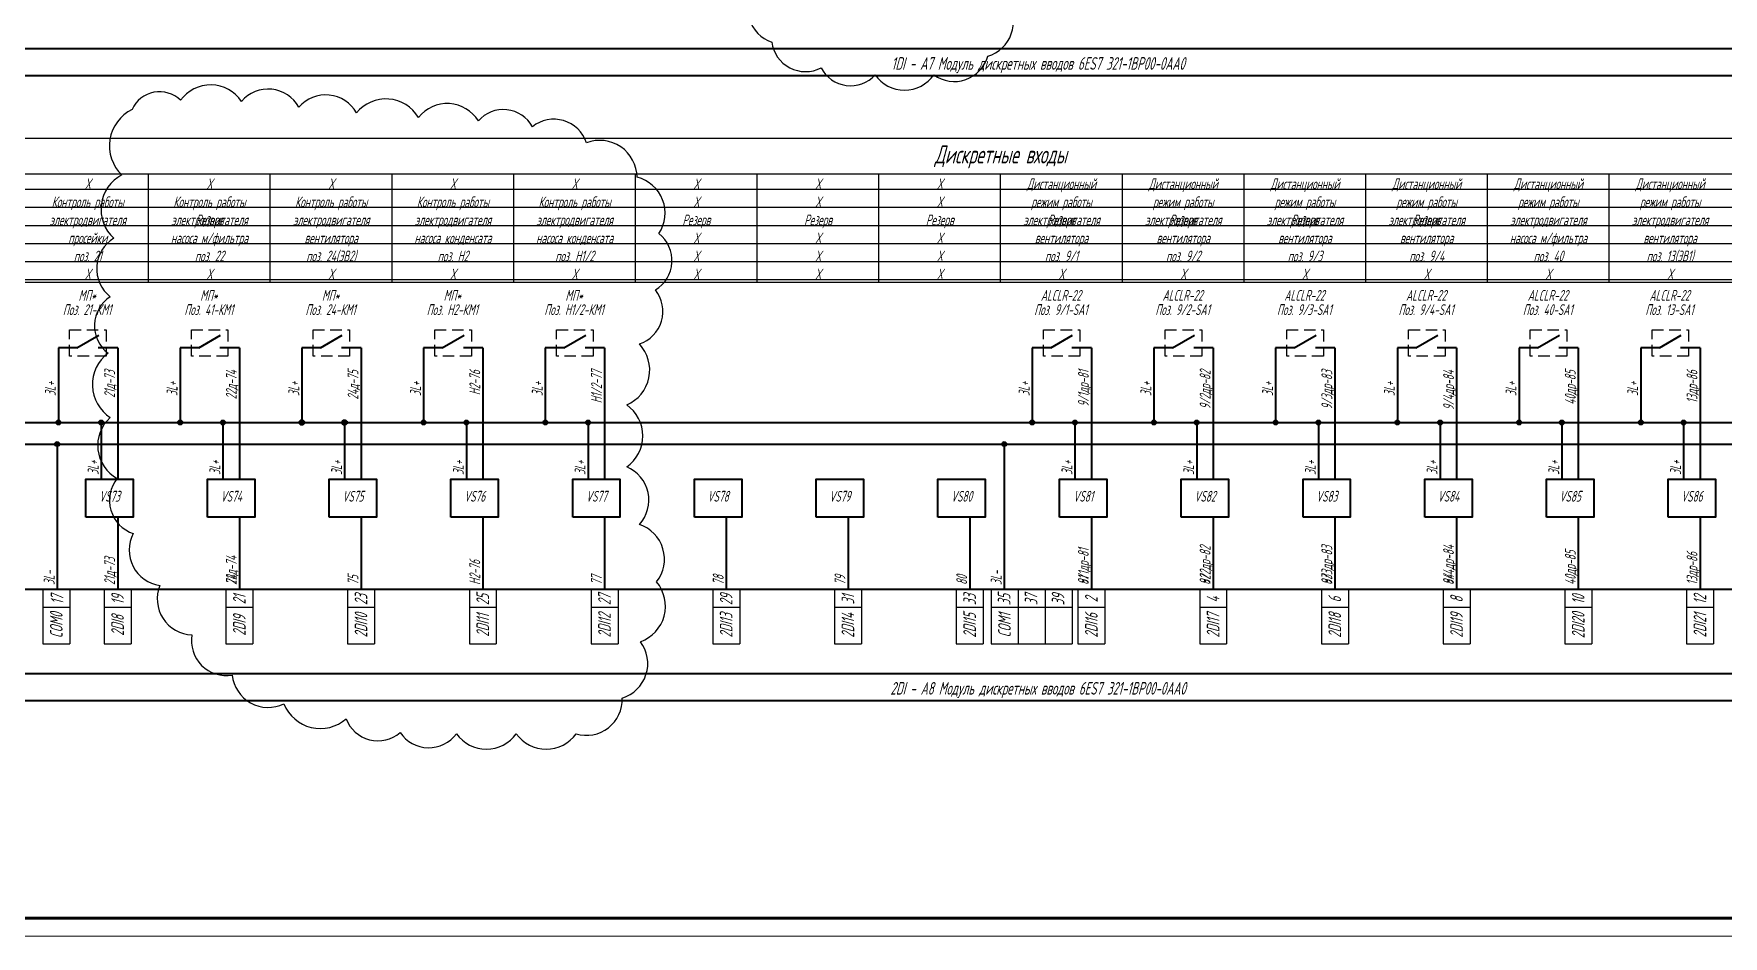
# Model space of a CAD drawing. Header units: millimetres. Extents: x -680 to 9204, y -4430 to 7779.
# Drawn here: x 2045 to 2513, y 640.4 to 890.3 of the extents above; entities that cross this region are included whole.
import ezdxf
from ezdxf.enums import TextEntityAlignment as Align

# ---------------------------------------------------------------- set-up
doc = ezdxf.new("R2010")
doc.units = ezdxf.units.MM
doc.linetypes.add('невидимая2', pattern=[4.7625, 3.175, -1.5875])
doc.layers.get('Defpoints').update_dxf_attribs({"color": 33})
for name, color, linetype, lineweight in [('Обводка', 6, 'Continuous', 25), ('Текст_КИП', 2, 'Continuous', 25), ('Толст.рамка', 7, 'Continuous', 60), ('Тонк.рамка', 10, 'Continuous', 20)]:
    doc.layers.add(name, color=color, linetype=linetype, lineweight=lineweight)
doc.layers.add('ТЕКСТ', color=2, linetype='Continuous')
doc.styles.add('Simplex', font='simplex.shx', dxfattribs={"width": 0.7, "oblique": 15})

msp = doc.modelspace()

# ---------------------------------------------------------------- hatches: boundary and pattern name
h = msp.add_hatch(color=256)
edge = h.paths.add_edge_path()
edge.add_arc((2051.782, 782.687), 0.664, 0, 360)
h = msp.add_hatch(color=256)
edge = h.paths.add_edge_path()
edge.add_arc((2063.633, 782.687), 0.664, 0, 360)
h = msp.add_hatch(color=256)
edge = h.paths.add_edge_path()
edge.add_arc((2152.949, 782.687), 0.664, 0, 360)
h = msp.add_hatch(color=256)
edge = h.paths.add_edge_path()
edge.add_arc((2164.8, 782.687), 0.664, 0, 360)
h = msp.add_hatch(color=256)
edge = h.paths.add_edge_path()
edge.add_arc((2456.449, 782.687), 0.664, 0, 360)
h = msp.add_hatch(color=256)
edge = h.paths.add_edge_path()
edge.add_arc((2468.3, 782.687), 0.664, 0, 360)
h = msp.add_hatch(color=256)
edge = h.paths.add_edge_path()
edge.add_arc((2051.446, 776.717), 0.664, 0, 360)
h = msp.add_hatch(color=256)
edge = h.paths.add_edge_path()
edge.add_arc((2313.82, 776.717), 0.664, 0, 360)
at = {"layer": 'Defpoints'}
h = msp.add_hatch(color=256, dxfattribs=at)
edge = h.paths.add_edge_path()
edge.add_arc((2085.505, 782.687), 0.664, 0, 360)
h = msp.add_hatch(color=256, dxfattribs=at)
edge = h.paths.add_edge_path()
edge.add_arc((2097.355, 782.687), 0.664, 0, 360)
at = {"layer": 'Defpoints', "lineweight": 40}
h = msp.add_hatch(color=256, dxfattribs=at)
edge = h.paths.add_edge_path()
edge.add_arc((2119.227, 782.687), 0.664, 0, 360)
h = msp.add_hatch(color=256, dxfattribs=at)
edge = h.paths.add_edge_path()
edge.add_arc((2131.077, 782.687), 0.664, 0, 360)
at = {"layer": 'Defpoints'}
h = msp.add_hatch(color=256, dxfattribs=at)
edge = h.paths.add_edge_path()
edge.add_arc((2186.671, 782.687), 0.664, 0, 360)
h = msp.add_hatch(color=256, dxfattribs=at)
edge = h.paths.add_edge_path()
edge.add_arc((2198.522, 782.687), 0.664, 0, 360)
h = msp.add_hatch(color=256, dxfattribs=at)
edge = h.paths.add_edge_path()
edge.add_arc((2321.56, 782.687), 0.664, 0, 360)
h = msp.add_hatch(color=256, dxfattribs=at)
edge = h.paths.add_edge_path()
edge.add_arc((2333.411, 782.687), 0.664, 0, 360)
h = msp.add_hatch(color=256, dxfattribs=at)
edge = h.paths.add_edge_path()
edge.add_arc((2355.282, 782.687), 0.664, 0, 360)
h = msp.add_hatch(color=256, dxfattribs=at)
edge = h.paths.add_edge_path()
edge.add_arc((2367.133, 782.687), 0.664, 0, 360)
h = msp.add_hatch(color=256, dxfattribs=at)
edge = h.paths.add_edge_path()
edge.add_arc((2389.005, 782.687), 0.664, 0, 360)
h = msp.add_hatch(color=256, dxfattribs=at)
edge = h.paths.add_edge_path()
edge.add_arc((2400.855, 782.687), 0.664, 0, 360)
h = msp.add_hatch(color=256, dxfattribs=at)
edge = h.paths.add_edge_path()
edge.add_arc((2422.727, 782.687), 0.664, 0, 360)
h = msp.add_hatch(color=256, dxfattribs=at)
edge = h.paths.add_edge_path()
edge.add_arc((2434.577, 782.687), 0.664, 0, 360)
h = msp.add_hatch(color=256, dxfattribs=at)
edge = h.paths.add_edge_path()
edge.add_arc((2490.171, 782.687), 0.664, 0, 360)
h = msp.add_hatch(color=256, dxfattribs=at)
edge = h.paths.add_edge_path()
edge.add_arc((2502.022, 782.687), 0.664, 0, 360)

# ---------------------------------------------------------------- linework, layer by layer
at = {"lineweight": 40}
for p, q in [((1779.616, 886.263), (2884.923, 886.263)), ((1779.616, 878.77), (2884.923, 878.77)), ((2056.929, 803.348), (2062.991, 806.848)), ((2158.095, 803.348), (2164.158, 806.848)), ((2461.596, 803.348), (2467.658, 806.848)), ((2051.782, 803.348), (2051.782, 782.687)), ((2056.929, 803.348), (2051.782, 803.348)), ((2068.198, 803.348), (2062.806, 803.348)), ((2068.198, 803.348), (2068.198, 766.993)), ((2152.949, 803.348), (2152.949, 782.687)), ((2158.095, 803.348), (2152.949, 803.348)), ((2169.365, 803.348), (2163.973, 803.348)), ((2169.365, 803.348), (2169.365, 766.993)), ((2456.449, 803.348), (2456.449, 782.687)), ((2461.596, 803.348), (2456.449, 803.348)), ((2472.865, 803.348), (2467.473, 803.348)), ((2472.865, 803.348), (2472.865, 766.993)), ((1764.623, 782.687), (2738.077, 782.687)), ((2063.633, 782.687), (2063.633, 766.993)), ((2164.8, 782.687), (2164.8, 766.993)), ((2468.3, 782.687), (2468.3, 766.993)), ((1764.623, 776.717), (2854.5, 776.717)), ((2051.446, 776.717), (2051.446, 736.497)), ((2313.82, 776.717), (2313.82, 736.497)), ((2068.198, 756.423), (2068.198, 736.497)), ((2101.92, 756.423), (2101.92, 736.497)), ((2135.642, 756.423), (2135.642, 736.497)), ((2169.365, 756.423), (2169.365, 736.497)), ((2203.087, 756.423), (2203.087, 736.497)), ((2236.809, 756.423), (2236.809, 736.497)), ((2270.531, 756.423), (2270.531, 736.497)), ((2304.254, 756.423), (2304.254, 736.497)), ((2337.976, 756.423), (2337.976, 736.497)), ((2371.698, 756.423), (2371.698, 736.497)), ((2405.42, 756.423), (2405.42, 736.497)), ((2439.143, 756.423), (2439.143, 736.497)), ((2472.865, 756.423), (2472.865, 736.497)), ((2506.587, 756.423), (2506.587, 736.497)), ((1779.616, 736.497), (2884.923, 736.497)), ((1779.616, 713.186), (2884.923, 713.186)), ((1779.616, 705.693), (2884.923, 705.693))]:
    msp.add_line(p, q, dxfattribs=at)
at = {"lineweight": 30}
for p, q in [((2047.488, 736.497), (2047.488, 721.351)), ((2054.957, 736.497), (2054.957, 721.351)), ((2064.463, 736.497), (2064.463, 721.351)), ((2071.933, 736.497), (2071.933, 721.351)), ((2098.186, 736.497), (2098.186, 721.351)), ((2105.655, 736.497), (2105.655, 721.351)), ((2131.908, 736.497), (2131.908, 721.351)), ((2139.377, 736.497), (2139.377, 721.351)), ((2165.63, 736.497), (2165.63, 721.351)), ((2173.099, 736.497), (2173.099, 721.351)), ((2199.352, 736.497), (2199.352, 721.351)), ((2206.822, 736.497), (2206.822, 721.351)), ((2233.075, 736.497), (2233.075, 721.351)), ((2240.544, 736.497), (2240.544, 721.351)), ((2266.797, 736.497), (2266.797, 721.351)), ((2274.266, 736.497), (2274.266, 721.351)), ((2300.519, 736.497), (2300.519, 721.351)), ((2307.988, 736.497), (2307.988, 721.351)), ((2310.188, 736.497), (2310.188, 721.351)), ((2317.657, 736.497), (2317.657, 721.351)), ((2325.126, 736.497), (2325.126, 721.351)), ((2332.595, 736.497), (2332.595, 721.351)), ((2334.241, 736.497), (2334.241, 721.351)), ((2341.71, 736.497), (2341.71, 721.351)), ((2367.964, 736.497), (2367.964, 721.351)), ((2375.433, 736.497), (2375.433, 721.351)), ((2401.686, 736.497), (2401.686, 721.351)), ((2409.155, 736.497), (2409.155, 721.351)), ((2435.408, 736.497), (2435.408, 721.351)), ((2442.877, 736.497), (2442.877, 721.351)), ((2469.13, 736.497), (2469.13, 721.351)), ((2476.599, 736.497), (2476.599, 721.351)), ((2502.852, 736.497), (2502.852, 721.351)), ((2510.322, 736.497), (2510.322, 721.351)), ((2047.488, 731.497), (2054.957, 731.497)), ((2064.463, 731.497), (2071.933, 731.497)), ((2098.186, 731.497), (2105.655, 731.497)), ((2131.908, 731.497), (2139.377, 731.497)), ((2165.63, 731.497), (2173.099, 731.497)), ((2199.352, 731.497), (2206.822, 731.497)), ((2233.075, 731.497), (2240.544, 731.497)), ((2266.797, 731.497), (2274.266, 731.497)), ((2300.519, 731.497), (2307.988, 731.497)), ((2310.188, 731.497), (2317.657, 731.497)), ((2317.657, 731.497), (2325.126, 731.497)), ((2325.126, 731.497), (2332.595, 731.497)), ((2334.241, 731.497), (2341.71, 731.497)), ((2367.964, 731.497), (2375.433, 731.497)), ((2401.686, 731.497), (2409.155, 731.497)), ((2435.408, 731.497), (2442.877, 731.497)), ((2469.13, 731.497), (2476.599, 731.497)), ((2502.852, 731.497), (2510.322, 731.497)), ((2047.488, 721.351), (2054.957, 721.351)), ((2064.463, 721.351), (2071.933, 721.351)), ((2098.186, 721.351), (2105.655, 721.351)), ((2131.908, 721.351), (2139.377, 721.351)), ((2165.63, 721.351), (2173.099, 721.351)), ((2199.352, 721.351), (2206.822, 721.351)), ((2233.075, 721.351), (2240.544, 721.351)), ((2266.797, 721.351), (2274.266, 721.351)), ((2300.519, 721.351), (2307.988, 721.351)), ((2310.188, 721.351), (2317.657, 721.351)), ((2317.657, 721.351), (2325.126, 721.351)), ((2325.126, 721.351), (2332.595, 721.351)), ((2334.241, 721.351), (2341.71, 721.351)), ((2367.964, 721.351), (2375.433, 721.351)), ((2401.686, 721.351), (2409.155, 721.351)), ((2435.408, 721.351), (2442.877, 721.351)), ((2469.13, 721.351), (2476.599, 721.351)), ((2502.852, 721.351), (2510.322, 721.351))]:
    msp.add_line(p, q, dxfattribs=at)
at = {"linetype": 'невидимая2'}
for points in [[(2054.895, 808.326), (2065.025, 808.326), (2065.025, 801.037), (2054.895, 801.037)], [(2156.061, 808.326), (2166.192, 808.326), (2166.192, 801.037), (2156.061, 801.037)], [(2459.561, 808.326), (2469.692, 808.326), (2469.692, 801.037), (2459.561, 801.037)]]:
    msp.add_lwpolyline(points, close=True, dxfattribs=at)
at = {"lineweight": 40}
for points in [[(2059.366, 756.423), (2059.366, 766.993), (2072.464, 766.993), (2072.464, 756.423)], [(2093.089, 756.423), (2093.089, 766.993), (2106.187, 766.993), (2106.187, 756.423)], [(2126.811, 756.423), (2126.811, 766.993), (2139.909, 766.993), (2139.909, 756.423)], [(2160.533, 756.423), (2160.533, 766.993), (2173.631, 766.993), (2173.631, 756.423)], [(2194.255, 756.423), (2194.255, 766.993), (2207.353, 766.993), (2207.353, 756.423)], [(2227.978, 756.423), (2227.978, 766.993), (2241.076, 766.993), (2241.076, 756.423)], [(2261.7, 756.423), (2261.7, 766.993), (2274.798, 766.993), (2274.798, 756.423)], [(2295.422, 756.423), (2295.422, 766.993), (2308.52, 766.993), (2308.52, 756.423)], [(2329.144, 756.423), (2329.144, 766.993), (2342.242, 766.993), (2342.242, 756.423)], [(2362.866, 756.423), (2362.866, 766.993), (2375.965, 766.993), (2375.965, 756.423)], [(2396.589, 756.423), (2396.589, 766.993), (2409.687, 766.993), (2409.687, 756.423)], [(2430.311, 756.423), (2430.311, 766.993), (2443.409, 766.993), (2443.409, 756.423)], [(2464.033, 756.423), (2464.033, 766.993), (2477.131, 766.993), (2477.131, 756.423)], [(2497.755, 756.423), (2497.755, 766.993), (2510.853, 766.993), (2510.853, 756.423)]]:
    msp.add_lwpolyline(points, close=True, dxfattribs=at)
for centre in [(2051.782, 782.687), (2063.633, 782.687), (2152.949, 782.687), (2164.8, 782.687), (2456.449, 782.687), (2468.3, 782.687), (2051.446, 776.717), (2313.82, 776.717)]:
    msp.add_circle(centre, 0.664)
at = {"layer": 'Defpoints'}
for p, q in [((1777.343, 847.288), (2852.377, 847.288)), ((1777.343, 842.288), (2852.377, 842.288)), ((1777.343, 837.288), (2852.377, 837.288)), ((1777.343, 832.288), (2852.377, 832.288)), ((1777.343, 827.288), (2852.377, 827.288)), ((1777.343, 822.288), (2852.377, 822.288))]:
    msp.add_line(p, q, dxfattribs=at)
at = {"layer": 'Defpoints', "lineweight": 40}
for p, q in [((2090.651, 803.348), (2096.713, 806.848)), ((2124.373, 803.348), (2130.435, 806.848)), ((2191.818, 803.348), (2197.88, 806.848)), ((2326.707, 803.348), (2332.769, 806.848)), ((2360.429, 803.348), (2366.491, 806.848)), ((2394.151, 803.348), (2400.213, 806.848)), ((2427.873, 803.348), (2433.935, 806.848)), ((2495.318, 803.348), (2501.38, 806.848)), ((2085.505, 803.348), (2085.505, 782.687)), ((2090.651, 803.348), (2085.505, 803.348)), ((2101.92, 803.348), (2096.528, 803.348)), ((2101.92, 803.348), (2101.92, 766.993)), ((2119.227, 803.348), (2119.227, 782.687)), ((2124.373, 803.348), (2119.227, 803.348)), ((2135.642, 803.348), (2130.25, 803.348)), ((2135.642, 803.348), (2135.642, 766.993)), ((2186.671, 803.348), (2186.671, 782.687)), ((2191.818, 803.348), (2186.671, 803.348)), ((2203.087, 803.348), (2197.695, 803.348)), ((2203.087, 803.348), (2203.087, 766.993)), ((2321.56, 803.348), (2321.56, 782.687)), ((2326.707, 803.348), (2321.56, 803.348)), ((2337.976, 803.348), (2332.584, 803.348)), ((2337.976, 803.348), (2337.976, 766.993)), ((2355.282, 803.348), (2355.282, 782.687)), ((2360.429, 803.348), (2355.282, 803.348)), ((2371.698, 803.348), (2366.306, 803.348)), ((2371.698, 803.348), (2371.698, 766.993)), ((2389.005, 803.348), (2389.005, 782.687)), ((2394.151, 803.348), (2389.005, 803.348)), ((2405.42, 803.348), (2400.028, 803.348)), ((2405.42, 803.348), (2405.42, 766.993)), ((2422.727, 803.348), (2422.727, 782.687)), ((2427.873, 803.348), (2422.727, 803.348)), ((2439.143, 803.348), (2433.75, 803.348)), ((2439.143, 803.348), (2439.143, 766.993)), ((2490.171, 803.348), (2490.171, 782.687)), ((2495.318, 803.348), (2490.171, 803.348)), ((2506.587, 803.348), (2501.195, 803.348)), ((2506.587, 803.348), (2506.587, 766.993)), ((2097.355, 782.687), (2097.355, 766.993)), ((2131.077, 782.687), (2131.077, 766.993)), ((2198.522, 782.687), (2198.522, 766.993)), ((2333.411, 782.687), (2333.411, 766.993)), ((2367.133, 782.687), (2367.133, 766.993)), ((2400.855, 782.687), (2400.855, 766.993)), ((2434.577, 782.687), (2434.577, 766.993)), ((2502.022, 782.687), (2502.022, 766.993))]:
    msp.add_line(p, q, dxfattribs=at)
at = {"layer": 'Defpoints', "color": 2}
msp.add_lwpolyline([(2244.845, 903.032, 0.5205671), (2249.401, 888.073, 0.5205671), (2249.401, 888.073, 0.5205671), (2263.068, 880.919, 0.5205671), (2263.068, 880.919, 0.5205671), (2278.037, 878.968, 0.5205671), (2278.037, 878.968, 0.5205671), (2294.307, 878.968, 0.5205671), (2294.307, 878.968, 0.5205671), (2309.276, 884.171, 0.5205671), (2309.276, 884.171, 0.5205671), (2314.483, 899.13, 0.5205671)], format="xyb", dxfattribs=at)
msp.add_lwpolyline([(2072.213, 869.394, 0.5205671), (2069.345, 851.244, 0.5205671), (2069.345, 851.244, 0.5205671), (2067.115, 833.731, 0.5205671), (2067.115, 833.731, 0.5205671), (2066.159, 817.491, 0.5205671), (2066.159, 817.491, 0.5205671), (2065.521, 801.889, 0.5205671), (2065.521, 801.889, 0.5205671), (2066.159, 784.057, 0.5205671), (2066.159, 784.057, 0.5205671), (2068.07, 767.181, 0.5205671), (2068.07, 767.181, 0.5205671), (2072.531, 751.896, 0.5205671), (2072.531, 751.896, 0.5205671), (2079.86, 737.567, 0.5205671), (2079.86, 737.567, 0.5205671), (2088.782, 723.875, 0.5205671), (2088.782, 723.875, 0.5205671), (2099.934, 712.731, 0.5205671), (2099.934, 712.731, 0.5205671), (2114.273, 704.77, 0.5205671), (2114.273, 704.77, 0.5205671), (2131.48, 700.63, 0.5205671), (2131.48, 700.63, 0.5205671), (2146.456, 696.809, 0.5205671), (2146.456, 696.809, 0.5205671), (2162.069, 696.491, 0.5205671), (2162.069, 696.491, 0.5205671), (2178.638, 696.491, 0.5205671), (2178.638, 696.491, 0.5205671), (2195.207, 696.491, 0.5205671), (2195.207, 696.491, 0.5205671), (2207.953, 706.362, 0.5205671), (2207.953, 706.362, 0.5205671), (2213.051, 721.965, 0.5205671), (2213.051, 721.965, 0.5205671), (2217.512, 738.523, 0.5205671), (2217.512, 738.523, 0.5205671), (2212.733, 754.444, 0.5205671), (2212.733, 754.444, 0.5205671), (2209.228, 770.365, 0.5205671), (2209.228, 770.365, 0.5205671), (2209.228, 787.56, 0.5205671), (2209.228, 787.56, 0.5205671), (2212.733, 804.436, 0.5205671), (2212.733, 804.436, 0.5205671), (2217.194, 819.402, 0.5205671), (2217.194, 819.402, 0.5205671), (2218.15, 835.005, 0.5205671), (2218.15, 835.005, 0.5205671), (2212.095, 850.607, 0.5205671), (2212.095, 850.607, 0.5205671), (2198.075, 860.16, 0.5205671), (2198.075, 860.16, 0.5205671), (2183.099, 864.618, 0.5205671), (2183.099, 864.618, 0.5205671), (2168.123, 866.21, 0.5205671), (2168.123, 866.21, 0.5205671), (2151.554, 867.165, 0.5205671), (2151.554, 867.165, 0.5205671), (2134.347, 868.439, 0.5205671), (2134.347, 868.439, 0.5205671), (2118.415, 870.031, 0.5205671), (2118.415, 870.031, 0.5205671), (2102.483, 871.623, 0.5205671), (2102.483, 871.623, 0.5205671), (2085.596, 871.942, 0.5205671), (2085.596, 871.942, 0.5205671)], format="xyb", close=True, dxfattribs=at)
at = {"layer": 'Defpoints', "linetype": 'невидимая2'}
for points in [[(2088.617, 808.326), (2098.747, 808.326), (2098.747, 801.037), (2088.617, 801.037)], [(2122.339, 808.326), (2132.47, 808.326), (2132.47, 801.037), (2122.339, 801.037)], [(2189.784, 808.326), (2199.914, 808.326), (2199.914, 801.037), (2189.784, 801.037)], [(2324.672, 808.326), (2334.803, 808.326), (2334.803, 801.037), (2324.672, 801.037)], [(2358.395, 808.326), (2368.525, 808.326), (2368.525, 801.037), (2358.395, 801.037)], [(2392.117, 808.326), (2402.247, 808.326), (2402.247, 801.037), (2392.117, 801.037)], [(2425.839, 808.326), (2435.97, 808.326), (2435.97, 801.037), (2425.839, 801.037)], [(2493.284, 808.326), (2503.414, 808.326), (2503.414, 801.037), (2493.284, 801.037)]]:
    msp.add_lwpolyline(points, close=True, dxfattribs=at)
at = {"layer": 'Defpoints'}
for centre in [(2085.505, 782.687), (2097.355, 782.687), (2186.671, 782.687), (2198.522, 782.687), (2321.56, 782.687), (2333.411, 782.687), (2355.282, 782.687), (2367.133, 782.687), (2389.005, 782.687), (2400.855, 782.687), (2422.727, 782.687), (2434.577, 782.687), (2490.171, 782.687), (2502.022, 782.687)]:
    msp.add_circle(centre, 0.664, dxfattribs=at)
at = {"layer": 'Defpoints', "lineweight": 40}
for centre in [(2119.227, 782.687), (2131.077, 782.687)]:
    msp.add_circle(centre, 0.664, dxfattribs=at)
at = {"layer": 'Обводка', "lineweight": 30}
for p, q in [((1773.265, 861.441), (2852.377, 861.441)), ((2852.377, 851.441), (1773.265, 851.441)), ((2076.765, 821.441), (2076.765, 851.441)), ((2110.488, 821.441), (2110.488, 851.441)), ((2144.21, 821.441), (2144.21, 851.441)), ((2144.21, 821.441), (2144.21, 851.441)), ((2177.932, 821.441), (2177.932, 851.441)), ((2177.932, 821.441), (2177.932, 851.441)), ((2211.654, 821.441), (2211.654, 851.441)), ((2211.654, 821.441), (2211.654, 851.441)), ((2245.376, 821.441), (2245.376, 851.441)), ((2245.376, 821.441), (2245.376, 851.441)), ((2279.099, 821.441), (2279.099, 851.441)), ((2312.821, 821.441), (2312.821, 851.441)), ((2346.543, 821.441), (2346.543, 851.441)), ((2380.265, 821.441), (2380.265, 851.441)), ((2413.988, 821.441), (2413.988, 851.441)), ((2447.71, 821.441), (2447.71, 851.441)), ((2481.432, 821.441), (2481.432, 851.441)), ((2852.377, 821.441), (1773.265, 821.441))]:
    msp.add_line(p, q, dxfattribs=at)
at = {"layer": 'Толст.рамка'}
msp.add_line((3137.689, 645.395), (1720.939, 645.395), dxfattribs=at)
at = {"layer": 'Тонк.рамка', "color": 1}
msp.add_line((1700.939, 640.395), (3142.689, 640.395), dxfattribs=at)

# ---------------------------------------------------------------- texts
at = {"layer": 'Defpoints', "style": 'Simplex', "oblique": 15, "width": 0.6}
for s, p in [('Х', (2059.904, 847.288)), ('Х', (2093.626, 847.288)), ('Х', (2127.349, 847.288)), ('Х', (2161.071, 847.288)), ('Х', (2194.793, 847.288)), ('Х', (2228.515, 847.288)), ('Х', (2262.238, 847.288)), ('Х', (2295.96, 847.288)), ('Дистанционный', (2329.682, 847.288)), ('Дистанционный', (2363.404, 847.288)), ('Дистанционный', (2397.126, 847.288)), ('Дистанционный', (2430.849, 847.288)), ('Дистанционный', (2498.293, 847.288)), ('Контроль работы', (2093.626, 842.288)), ('Контроль работы', (2127.349, 842.288)), ('Контроль работы', (2194.793, 842.288)), ('Х', (2228.515, 842.288)), ('Х', (2262.238, 842.288)), ('Х', (2295.96, 842.288)), ('режим работы', (2329.682, 842.288)), ('режим работы', (2363.404, 842.288)), ('режим работы', (2397.126, 842.288)), ('режим работы', (2430.849, 842.288)), ('режим работы', (2498.293, 842.288)), ('электродвигателя', (2093.626, 837.288)), ('электродвигателя', (2127.349, 837.288)), ('электродвигателя', (2194.793, 837.288)), ('электродвигателя', (2329.682, 837.288)), ('электродвигателя', (2363.404, 837.288)), ('электродвигателя', (2397.126, 837.288)), ('электродвигателя', (2430.849, 837.288)), ('электродвигателя', (2498.293, 837.288)), ('насоса м/фильтра', (2093.626, 832.288)), ('вентилятора', (2127.349, 832.288)), ('насоса конденсата', (2194.793, 832.288)), ('Х', (2228.515, 832.288)), ('Х', (2262.238, 832.288)), ('Х', (2295.96, 832.288)), ('вентилятора', (2329.682, 832.288)), ('вентилятора', (2363.404, 832.288)), ('вентилятора', (2397.126, 832.288)), ('вентилятора', (2430.849, 832.288)), ('вентилятора', (2498.293, 832.288)), ('поз. 22', (2093.626, 827.288)), ('поз. 24(ЭВ2)', (2127.349, 827.288)), ('поз. Н1/2', (2194.793, 827.288)), ('Х', (2228.515, 827.288)), ('Х', (2262.238, 827.288)), ('Х', (2295.96, 827.288)), ('поз. 9/1', (2329.682, 827.288)), ('поз. 9/2', (2363.404, 827.288)), ('поз. 9/3', (2397.126, 827.288)), ('поз. 9/4', (2430.849, 827.288)), ('поз. 13(ЭВ1)', (2498.293, 827.288)), ('Х', (2059.904, 822.288)), ('Х', (2093.626, 822.288)), ('Х', (2127.349, 822.288)), ('Х', (2161.071, 822.288)), ('Х', (2194.793, 822.288)), ('Х', (2228.515, 822.288)), ('Х', (2262.238, 822.288)), ('Х', (2295.96, 822.288)), ('Х', (2329.682, 822.288)), ('Х', (2363.404, 822.288)), ('Х', (2397.126, 822.288)), ('Х', (2430.849, 822.288)), ('Х', (2464.571, 822.288)), ('Х', (2498.293, 822.288))]:
    msp.add_text(s, height=3, dxfattribs=at).set_placement(p, align=Align.CENTER)
for s, p in [('МП*', (2093.445, 817.895)), ('МП*', (2194.612, 817.895)), ('АLCLR-22', (2329.501, 817.895)), ('АLCLR-22', (2363.223, 817.895)), ('АLCLR-22', (2396.945, 817.895)), ('АLCLR-22', (2430.668, 817.895)), ('АLCLR-22', (2498.112, 817.895)), ('Поз. 41-КМ1', (2093.445, 813.951)), ('Поз. Н1/2-КМ1', (2194.612, 813.951)), ('Поз. 9/1-SA1', (2329.501, 813.951)), ('Поз. 9/2-SA1', (2363.223, 813.951)), ('Поз. 9/3-SA1', (2396.945, 813.951)), ('Поз. 9/4-SA1', (2430.668, 813.951)), ('Поз. 13-SA1', (2498.112, 813.951))]:
    msp.add_text(s, height=3, dxfattribs=at).set_placement(p, align=Align.MIDDLE)
at = {"layer": 'Defpoints', "color": 3, "style": 'Simplex', "oblique": 15, "width": 0.6}
for s, p in [('МП*', (2127.168, 817.895)), ('Поз. 24-КМ1', (2127.168, 813.951))]:
    msp.add_text(s, height=3, dxfattribs=at).set_placement(p, align=Align.MIDDLE)
at = {"layer": 'Defpoints', "style": 'Simplex', "oblique": 15, "width": 0.6}
for s, p in [('22д-74', (2101.19, 797.142)), ('24д-75', (2134.912, 797.142)), ('Н1/2-77', (2202.356, 797.142)), ('9/1др-81', (2337.245, 797.142)), ('9/2др-82', (2370.967, 797.142)), ('9/3др-83', (2404.69, 797.142)), ('9/4др-84', (2438.412, 797.142)), ('13др-86', (2505.856, 797.142))]:
    msp.add_text(s, height=3, rotation=90, dxfattribs=at).set_placement(p, align=Align.RIGHT)
for s, p in [('3L+', (2084.774, 790.008)), ('3L+', (2185.941, 790.008)), ('3L+', (2320.83, 790.008)), ('3L+', (2354.552, 790.008)), ('3L+', (2388.274, 790.008)), ('3L+', (2421.996, 790.008)), ('3L+', (2489.441, 790.008)), ('3L+', (2096.624, 768.185)), ('3L+', (2197.791, 768.185)), ('3L+', (2332.68, 768.185)), ('3L+', (2366.402, 768.185)), ('3L+', (2400.124, 768.185)), ('3L+', (2433.847, 768.185)), ('3L+', (2501.291, 768.185)), ('9/2др-82', (2370.967, 737.689)), ('9/3др-83', (2404.69, 737.689)), ('9/4др-84', (2438.412, 737.689)), ('22д-74', (2101.19, 737.689)), ('9/1др-81', (2337.245, 737.689)), ('13др-86', (2505.856, 737.689))]:
    msp.add_text(s, height=3, rotation=90, dxfattribs=at).set_placement(p)
at = {"layer": 'Defpoints', "color": 1, "style": 'Simplex', "oblique": 15, "width": 0.6}
for p in [(2118.496, 790.008), (2130.347, 768.185)]:
    msp.add_text('3L+', height=3, rotation=90, dxfattribs=at).set_placement(p)
at = {"layer": 'Обводка', "style": 'Simplex', "oblique": 15, "width": 0.6}
for s, p in [('17', (2053.166, 733.628)), ('19', (2069.918, 733.628)), ('21', (2103.64, 733.628)), ('23', (2137.362, 733.628)), ('25', (2171.084, 733.628)), ('27', (2204.807, 733.628)), ('29', (2238.529, 733.628)), ('31', (2272.251, 733.628)), ('33', (2305.973, 733.628)), ('35', (2315.54, 733.628)), ('37', (2323.009, 733.628)), ('39', (2330.478, 733.628)), ('2', (2339.695, 733.628)), ('6', (2407.14, 733.628)), ('8', (2440.862, 733.628)), ('10', (2474.584, 733.628)), ('12', (2508.307, 733.628)), ('4', (2373.418, 733.628))]:
    msp.add_text(s, height=3.5, rotation=90, dxfattribs=at).set_placement(p, align=Align.CENTER)
at = {"layer": 'Обводка', "lineweight": -3, "style": 'Simplex', "oblique": 15, "width": 0.6}
for s, p in [('COM0', (2052.942, 726.47)), ('2DI10', (2137.362, 726.47)), ('2DI11', (2171.084, 726.47)), ('2DI12', (2204.807, 726.47)), ('2DI13', (2238.529, 726.47)), ('2DI15', (2305.973, 726.47)), ('COM1', (2315.642, 726.47)), ('2DI16', (2339.695, 726.47)), ('2DI17', (2373.418, 726.47)), ('2DI18', (2407.14, 726.47)), ('2DI19', (2440.862, 726.47)), ('2DI20', (2474.584, 726.47)), ('2DI21', (2508.307, 726.47)), ('2DI8', (2069.918, 726.47)), ('2DI9', (2103.64, 726.47)), ('2DI14', (2272.251, 726.47))]:
    msp.add_text(s, height=3.5, rotation=90, dxfattribs=at).set_placement(p, align=Align.CENTER)
at = {"layer": 'ТЕКСТ', "lineweight": -3, "style": 'Simplex', "oblique": 15, "width": 0.6}
msp.add_text('Дискретные входы', height=5, dxfattribs=at).set_placement((2312.821, 854.426), align=Align.CENTER)
at = {"layer": 'ТЕКСТ', "style": 'Simplex', "oblique": 15, "width": 0.6}
for s, p in [('Дистанционный', (2464.571, 847.288)), ('Контроль работы', (2059.904, 842.288)), ('Контроль работы', (2161.071, 842.288)), ('режим работы', (2464.571, 842.288)), ('электродвигателя', (2059.904, 837.288)), ('Резерв', (2093.626, 837.288)), ('электродвигателя', (2161.071, 837.288)), ('Резерв', (2228.515, 837.288)), ('Резерв', (2262.238, 837.288)), ('Резерв', (2295.96, 837.288)), ('Резерв', (2329.682, 837.288)), ('Резерв', (2363.404, 837.288)), ('Резерв', (2397.126, 837.288)), ('Резерв', (2430.849, 837.288)), ('электродвигателя', (2464.571, 837.288)), ('просейки', (2059.904, 832.288)), ('насоса конденсата', (2161.071, 832.288)), ('насоса м/фильтра', (2464.571, 832.288)), ('поз. 21', (2059.904, 827.288)), ('поз. Н2', (2161.071, 827.288)), ('поз. 40', (2464.571, 827.288)), ('VS73', (2065.915, 760.755)), ('VS74', (2099.638, 760.755)), ('VS75', (2133.36, 760.755)), ('VS76', (2167.082, 760.755)), ('VS77', (2200.804, 760.755)), ('VS78', (2234.527, 760.755)), ('VS79', (2268.249, 760.755)), ('VS80', (2301.971, 760.755)), ('VS81', (2335.693, 760.755)), ('VS82', (2369.415, 760.755)), ('VS83', (2403.138, 760.755)), ('VS84', (2436.86, 760.755)), ('VS85', (2470.582, 760.755)), ('VS86', (2504.304, 760.755))]:
    msp.add_text(s, height=3, dxfattribs=at).set_placement(p, align=Align.CENTER)
at = {"layer": 'ТЕКСТ', "color": 3, "style": 'Simplex', "oblique": 15, "width": 0.6}
for s, p in [('МП*', (2059.723, 817.895)), ('МП*', (2160.89, 817.895)), ('АLCLR-22', (2464.39, 817.895)), ('Поз. 21-КМ1', (2059.723, 813.951)), ('Поз. Н2-КМ1', (2160.89, 813.951)), ('Поз. 40-SA1', (2464.39, 813.951))]:
    msp.add_text(s, height=3, dxfattribs=at).set_placement(p, align=Align.MIDDLE)
at = {"layer": 'ТЕКСТ', "style": 'Simplex', "oblique": 15, "width": 0.6}
for s, p in [('21д-73', (2067.467, 797.142)), ('Н2-76', (2168.634, 797.142)), ('40др-85', (2472.134, 797.142))]:
    msp.add_text(s, height=3, rotation=90, dxfattribs=at).set_placement(p, align=Align.RIGHT)
at = {"layer": 'ТЕКСТ', "color": 1, "style": 'Simplex', "oblique": 15, "width": 0.6}
for s, p in [('3L+', (2051.052, 790.008)), ('3L+', (2152.218, 790.008)), ('3L+', (2455.719, 790.008)), ('3L+', (2062.902, 768.185)), ('3L+', (2164.069, 768.185)), ('3L+', (2467.569, 768.185)), ('3L-', (2050.716, 737.689)), ('3L-', (2313.09, 737.689))]:
    msp.add_text(s, height=3, rotation=90, dxfattribs=at).set_placement(p)
at = {"layer": 'ТЕКСТ', "style": 'Simplex', "oblique": 15, "width": 0.6}
for s, p in [('21д-73', (2067.467, 737.689)), ('Н2-76', (2168.634, 737.689)), ('40др-85', (2472.134, 737.689)), ('74', (2101.19, 737.689)), ('75', (2134.912, 737.689)), ('77', (2202.356, 737.689)), ('78', (2236.079, 737.689)), ('79', (2269.801, 737.689)), ('80', (2303.523, 737.689)), ('81', (2337.245, 737.689)), ('82', (2370.967, 737.689)), ('83', (2404.69, 737.689)), ('84', (2438.412, 737.689))]:
    msp.add_text(s, height=3, rotation=90, dxfattribs=at).set_placement(p)
at = {"layer": 'Текст_КИП', "lineweight": 30, "style": 'Simplex', "oblique": 15, "width": 0.6}
for s, p in [('1DI - А7 Модуль дискретных вводов 6ES7 321-1BP00-0AA0', (2323.189, 880.383)), ('2DI - А8 Модуль дискретных вводов 6ES7 321-1BP00-0AA0', (2323.189, 707.305))]:
    msp.add_text(s, height=3.5, dxfattribs=at).set_placement(p, align=Align.CENTER)

doc.saveas('drawing.dxf')
